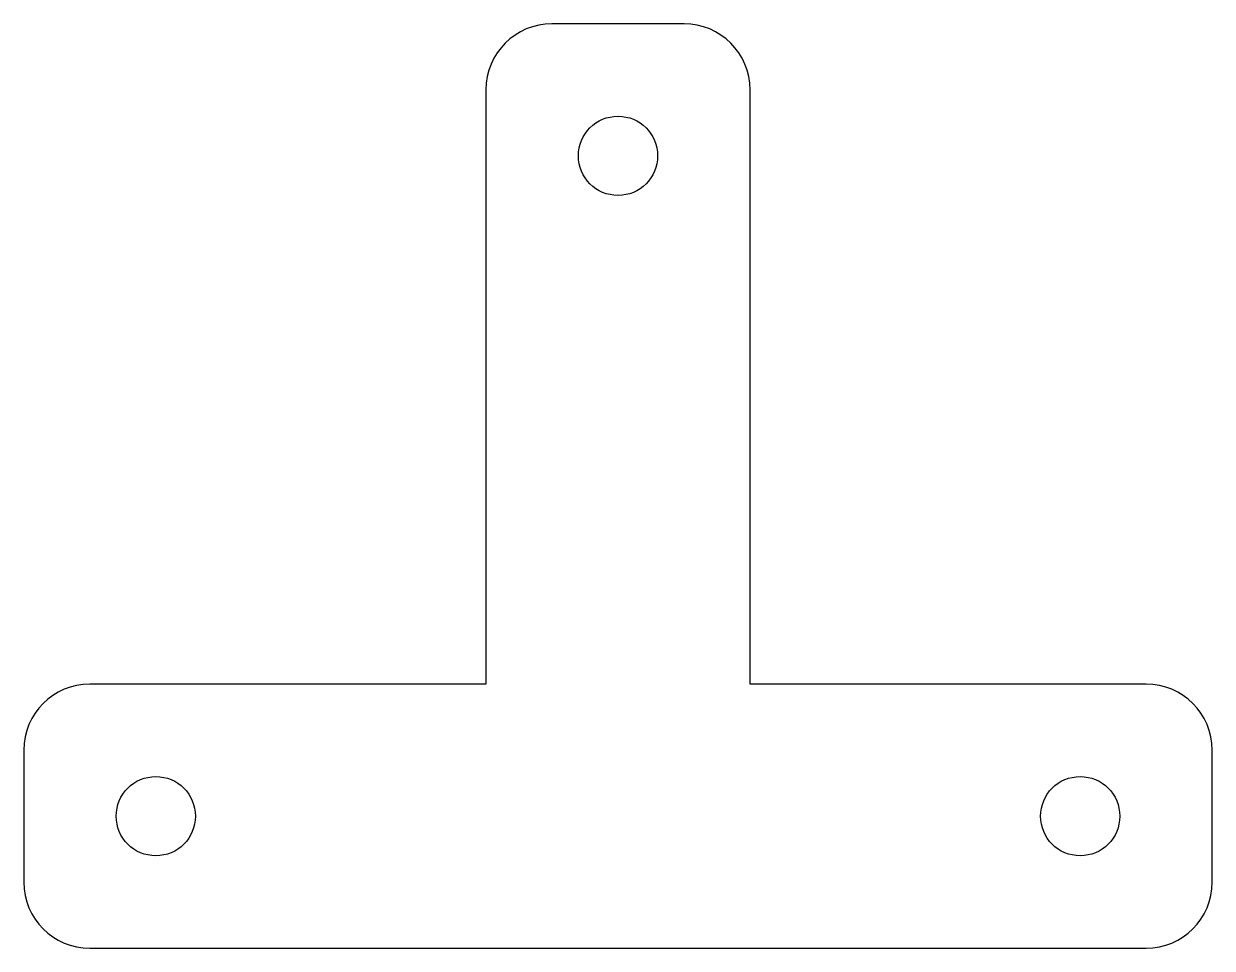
# Model space of a CAD drawing. Extents: x -45 to 45, y -10 to 60.
import ezdxf

# ---------------------------------------------------------------- set-up
doc = ezdxf.new("R2010")
doc.units = 0
doc.layers.add('Sketch', color=7, linetype='CONTINUOUS')

msp = doc.modelspace()

# ---------------------------------------------------------------- linework, layer by layer
at = {"layer": 'Sketch'}
for p, q in [((5, 60), (-5, 60)), ((-10, 55), (-10, 10)), ((10, 10), (10, 55)), ((-10, 10), (-40, 10)), ((40, 10), (10, 10)), ((-45, 5), (-45, -5)), ((45, -5), (45, 5)), ((-40, -10), (40, -10))]:
    msp.add_line(p, q, dxfattribs=at)
for centre in [(0, 50), (-35, 0), (35, 0)]:
    msp.add_circle(centre, 3, dxfattribs=at)
for centre, start, end in [((-5, 55), 90, 180), ((5, 55), 0, 90), ((-40, 5), 90, 180), ((40, 5), 0, 90), ((-40, -5), 180, -90), ((40, -5), -90, 0)]:
    msp.add_arc(centre, 5, start, end, dxfattribs=at)

doc.saveas('drawing.dxf')
